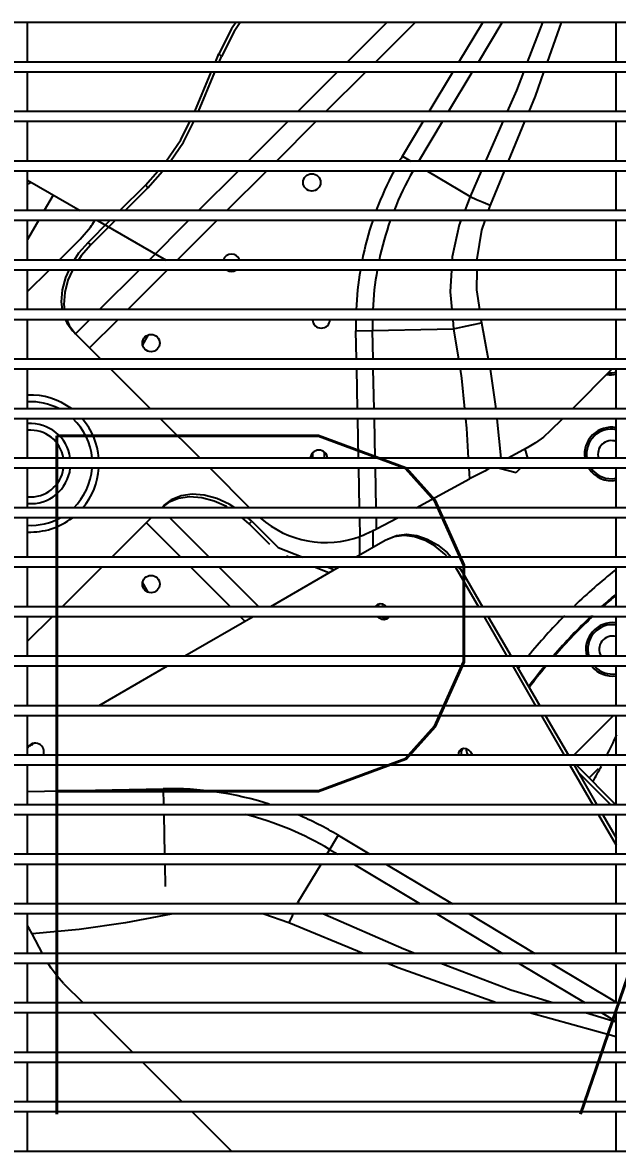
# Model space of a CAD drawing. Header units: metres. Extents: x -367 to 374, y -238 to 224.
# Drawn here: x 359.4593 to 359.6372, y 198.6976 to 199.0355 of the extents above; entities that cross this region are included whole.
import ezdxf
from ezdxf.enums import TextEntityAlignment as Align

# ---------------------------------------------------------------- set-up
doc = ezdxf.new("R2010")
doc.units = ezdxf.units.M
for name, color, linetype in [('ELE-ALIMENTADORES', 160, 'Continuous'), ('LA_BAU_BASES GERAIS_R00$0$ARQ-XREF-ATT', 8, 'Continuous'), ('LA_BAU_BASES GERAIS_R00$0$BASE', 253, 'Continuous'), ('LA_BAU_BASES GERAIS_R00$0$dutos', 31, 'Continuous')]:
    doc.layers.add(name, color=color, linetype=linetype)
doc.styles.add('LA_BAU_BASES GERAIS_R00$0$R60-125-RS', font='romans.shx', dxfattribs={"height": 0.19})
doc.styles.add('LA_BAU_BASES GERAIS_R00$0$R80-100-RS', font='romans.shx', dxfattribs={"height": 0.203})

# ---------------------------------------------------------------- blocks, each defined once
blk = doc.blocks.new('LA_BAU_BASES GERAIS_R00$0$A$C2E3D5B4E')
at = {"layer": 'LA_BAU_BASES GERAIS_R00$0$dutos', "color": 251}
for p, q in [((-6.868681703277502, 21.08546130551078), (-7.714615808807707, 21.08546130551078)), ((-7.289218694490273, 21.07364130551078), (-7.289218694490273, 21.08546130551078)), ((-7.193625084177484, 21.07364130551078), (-7.18180508417754, 21.08546130551078)), ((-7.185175084177899, 21.07364130551078), (-7.173355084177842, 21.08546130551078)), ((-7.160212375312085, 21.07364130551078), (-7.153110202795347, 21.08546130551078)), ((-7.154424252760009, 21.07364130551078), (-7.147322080243271, 21.08546130551078)), ((-7.135257566267683, 21.08546130551078), (-7.139779210562892, 21.07364130551078)), ((-7.129609778516397, 21.08546130551078), (-7.13382470886188, 21.07364130551078)), ((-7.11321869449057, 21.07364130551078), (-7.11321869449057, 21.08546130551078)), ((-7.233039509610194, 21.07364130551078), (-7.231998163741878, 21.07611949613514)), ((-7.231223163742584, 21.07534449613588), (-7.231998163741878, 21.07611949613514)), ((-6.868681703277502, 21.07364130551078), (-7.714615808807707, 21.07364130551078)), ((-7.231938851430186, 21.07364130551078), (-7.231223163742584, 21.07534449613588)), ((-6.868681703277502, 21.07064130551078), (-7.714615808807707, 21.07064130551078)), ((-7.289218694490273, 21.05882130551078), (-7.289218694490273, 21.07064130551078)), ((-7.239266934415355, 21.05882130551078), (-7.234300121918977, 21.07064130551078)), ((-7.238166276235347, 21.05882130551078), (-7.23319946373897, 21.07064130551078)), ((-7.20844508417747, 21.05882130551078), (-7.196625084177526, 21.07064130551078)), ((-7.199995084177885, 21.05882130551078), (-7.188175084177828, 21.07064130551078)), ((-7.169117129685446, 21.05882130551078), (-7.162014957168822, 21.07064130551078)), ((-7.163329007134621, 21.05882130551078), (-7.156226834617883, 21.07064130551078)), ((-7.11321869449057, 21.05882130551078), (-7.11321869449057, 21.07064130551078)), ((-6.868681703277502, 21.05882130551078), (-7.714615808807707, 21.05882130551078)), ((-6.868681703277502, 21.05582130551078), (-7.714615808807707, 21.05582130551078)), ((-7.289218694490273, 21.04400130551078), (-7.289218694490273, 21.05582130551078)), ((-7.223265084177456, 21.04400130551078), (-7.211445084177512, 21.05582130551078)), ((-7.214815084177872, 21.04400130551078), (-7.202995084177815, 21.05582130551078)), ((-7.177115992879294, 21.0455089616166), (-7.17091971154332, 21.05582130551078)), ((-7.172233761508096, 21.04400130551078), (-7.165131588991358, 21.05582130551078)), ((-7.147100689726585, 21.05582130551078), (-7.152259697861155, 21.04400130551078)), ((-7.14060410470438, 21.05582130551078), (-7.145479138620772, 21.04400130551078)), ((-7.11321869449057, 21.04400130551078), (-7.11321869449057, 21.05582130551078)), ((-7.177115992879294, 21.0455089616166), (-7.174606831756023, 21.04400130551078)), ((-6.868681703277502, 21.04400130551078), (-7.714615808807707, 21.04400130551078)), ((-6.868681703277502, 21.04100130551078), (-7.714615808807707, 21.04100130551078)), ((-7.289218694490273, 21.02918130551078), (-7.289218694490273, 21.04100130551078)), ((-7.254010605129452, 21.03680578455878), (-7.250303943439349, 21.04100130551078)), ((-7.253235605129134, 21.03603078455951), (-7.248844245914938, 21.04100130551078)), ((-7.238085084177442, 21.02918130551078), (-7.226265084177498, 21.04100130551078)), ((-7.229635084177858, 21.02918130551078), (-7.217815084177801, 21.04100130551078)), ((-7.16961399330944, 21.04100130551078), (-7.156902684977126, 21.03336358091733)), ((-7.153569090788437, 21.04100130551078), (-7.156902684977126, 21.03336358091733)), ((-7.146716456874174, 21.04100130551078), (-7.150929820867304, 21.03078558942605)), ((-7.11321869449057, 21.02918130551078), (-7.11321869449057, 21.04100130551078)), ((-7.289218694490273, 21.03825336550205), (-7.273505425655685, 21.02918130551078)), ((-7.261635084177442, 21.02918130551078), (-7.254010605129452, 21.03680578455878)), ((-7.260085084177831, 21.02918130551078), (-7.253235605129134, 21.03603078455951)), ((-7.253235605129134, 21.03603078455951), (-7.254010605129452, 21.03680578455878)), ((-7.281566149746254, 21.03383516673442), (-7.284253057776823, 21.02918130551078)), ((-7.156902684977126, 21.03336358091733), (-7.158508285983999, 21.02918130551078)), ((-6.868681703277502, 21.02918130551078), (-7.714615808807707, 21.02918130551078)), ((-7.150929820867304, 21.03078558942605), (-7.151472980817516, 21.02918130551078)), ((-6.868681703277502, 21.02618130551078), (-7.714615808807707, 21.02618130551078)), ((-7.289218694490273, 21.01436130551078), (-7.289218694490273, 21.02618130551078)), ((-7.285985108583986, 21.02618130551078), (-7.289218694490273, 21.02058057043151)), ((-7.271140089244, 21.01967630044424), (-7.264635084177485, 21.02618130551078)), ((-7.270365089243683, 21.01890130044496), (-7.263085084177874, 21.02618130551078)), ((-7.268309273232717, 21.02618130551078), (-7.247836432687336, 21.01436130551078)), ((-7.252905084177542, 21.01436130551078), (-7.241085084177485, 21.02618130551078)), ((-7.244455084177844, 21.01436130551078), (-7.2326350841779, 21.02618130551078)), ((-7.11321869449057, 21.01436130551078), (-7.11321869449057, 21.02618130551078)), ((-7.27352486555526, 21.02064686319333), (-7.270458540817913, 21.02423888693733)), ((-7.279810423236768, 21.01436130551078), (-7.27352486555526, 21.02064686319333)), ((-7.270365089243683, 21.01890130044496), (-7.271140089244, 21.01967630044424)), ((-6.868681703277502, 21.01436130551078), (-7.714615808807707, 21.01436130551078)), ((-6.868681703277502, 21.01136130551078), (-7.714615808807707, 21.01136130551078)), ((-7.289218694490273, 20.99954130551078), (-7.289218694490273, 21.01136130551078)), ((-7.289218694490273, 21.00495303425733), (-7.28281042323681, 21.01136130551078)), ((-7.267725084177528, 20.99954130551078), (-7.255905084177471, 21.01136130551078)), ((-7.25927508417783, 20.99954130551078), (-7.247455084177886, 21.01136130551078)), ((-7.11321869449057, 20.99954130551078), (-7.11321869449057, 21.01136130551078)), ((-6.868681703277502, 20.99954130551078), (-7.714615808807707, 20.99954130551078)), ((-6.868681703277502, 20.99654130551078), (-7.714615808807707, 20.99654130551078)), ((-7.289218694490273, 20.98472130551078), (-7.289218694490273, 20.99654130551078)), ((-7.277468370781889, 20.99654130551078), (-7.276768521084819, 20.99478985568788)), ((-7.276768521084819, 20.99478985568788), (-7.274921438430169, 20.99234495125805)), ((-7.274921438430169, 20.99234495125805), (-7.270725084177457, 20.99654130551078)), ((-7.270696438429809, 20.98811995125878), (-7.262275084177872, 20.99654130551078)), ((-7.162075444413517, 20.99654130551078), (-7.161824934467631, 20.99377812981987)), ((-7.153652939340759, 20.99654130551078), (-7.153517325665121, 20.9955991210326)), ((-7.153517325665121, 20.9955991210326), (-7.151445120122958, 20.98472130551078)), ((-7.11321869449057, 20.98472130551078), (-7.11321869449057, 20.99654130551078)), ((-7.274921438430169, 20.99234495125805), (-7.267297792682939, 20.98472130551078)), ((-7.253136562266263, 20.99196395831623), (-7.254836867001472, 20.98901894412605)), ((-7.191042954542922, 20.99316552629188), (-7.161824934467631, 20.99377812981987)), ((-7.190865907657894, 20.98472130551078), (-7.191042954542922, 20.99316552629188)), ((-7.185903427881499, 20.98472130551078), (-7.186082655312816, 20.99326952706933)), ((-7.161824934467631, 20.99377812981987), (-7.16038121382735, 20.98472130551078)), ((-6.868681703277502, 20.98472130551078), (-7.714615808807707, 20.98472130551078)), ((-6.868681703277502, 20.98172130551078), (-7.714615808807707, 20.98172130551078)), ((-7.289218694490273, 20.96990130551078), (-7.289218694490273, 20.98172130551078)), ((-7.264297792682896, 20.98172130551078), (-7.252477792682953, 20.96990130551078)), ((-7.190555182144067, 20.96990130551078), (-7.190803007756358, 20.98172130551078)), ((-7.185592702367671, 20.96990130551078), (-7.185840527980076, 20.98172130551078)), ((-7.150883094799269, 20.98172130551078), (-7.149225579003996, 20.96990130551078)), ((-7.126280524505091, 20.96990130551078), (-7.114460524505148, 20.98172130551078)), ((-7.11321869449057, 20.96990130551078), (-7.11321869449057, 20.98172130551078)), ((-6.868681703277502, 20.96990130551078), (-7.714615808807707, 20.96990130551078)), ((-6.868681703277502, 20.96690130551078), (-7.714615808807707, 20.96690130551078)), ((-7.289218694490273, 20.95508130551078), (-7.289218694490273, 20.96690130551078)), ((-7.24947779268291, 20.96690130551078), (-7.237657792682967, 20.95508130551078)), ((-7.190244456631262, 20.95508130551078), (-7.190492282242531, 20.96690130551078)), ((-7.185281976854981, 20.95508130551078), (-7.185529802466249, 20.96690130551078)), ((-7.148855230553181, 20.96690130551078), (-7.147726108524807, 20.95508130551078)), ((-7.132810616098595, 20.96337121391733), (-7.129280524505134, 20.96690130551078)), ((-7.11321869449057, 20.95508130551078), (-7.11321869449057, 20.96690130551078)), ((-7.139800824842951, 20.95817028435442), (-7.145537499839634, 20.95508130551078)), ((-7.139621227081875, 20.95508130551078), (-7.140368209602229, 20.95786476948387)), ((-6.868681703277502, 20.95508130551078), (-7.714615808807707, 20.95508130551078)), ((-6.868681703277502, 20.95208130551078), (-7.714615808807707, 20.95208130551078)), ((-7.289218694490273, 20.94026130551078), (-7.289218694490273, 20.95208130551078)), ((-7.234657792682924, 20.95208130551078), (-7.222837792682981, 20.94026130551078)), ((-7.189933731117549, 20.94026130551078), (-7.19018155672984, 20.95208130551078)), ((-7.184971251341153, 20.94026130551078), (-7.185219076952421, 20.95208130551078)), ((-7.157263859518594, 20.95208130551078), (-7.157086811522959, 20.94886244537296)), ((-7.151039561608059, 20.95208130551078), (-7.152502602932373, 20.95123458217915)), ((-7.148075141233903, 20.95208130551078), (-7.143154408040459, 20.95076279902533)), ((-7.143154408040459, 20.95076279902533), (-7.141835901554941, 20.95208130551078)), ((-7.11321869449057, 20.94026130551078), (-7.11321869449057, 20.95208130551078)), ((-7.173060356982205, 20.94026130551078), (-7.157086811522959, 20.94886244537296)), ((-7.247055971252394, 20.94186613210532), (-7.249180211680027, 20.94026130551078)), ((-6.868681703277502, 20.94026130551078), (-7.714615808807707, 20.94026130551078)), ((-6.868681703277502, 20.93726130551078), (-7.714615808807707, 20.93726130551078)), ((-7.289218694490273, 20.92544130551078), (-7.289218694490273, 20.93726130551078)), ((-7.252258619621102, 20.93726130551078), (-7.264078619621159, 20.92544130551078)), ((-7.246743131742278, 20.93726130551078), (-7.234923131742221, 20.92544130551078)), ((-7.222944526495326, 20.93546270026424), (-7.225012409193482, 20.93726130551078)), ((-7.222169526496032, 20.9362377002646), (-7.223346380384442, 20.93726130551078)), ((-7.189752863012359, 20.93163483227842), (-7.189870831216012, 20.93726130551078)), ((-7.184838281797852, 20.93391934599442), (-7.184908351439731, 20.93726130551078)), ((-7.184838281797852, 20.93391934599442), (-7.178631785553534, 20.93726130551078)), ((-7.11321869449057, 20.92544130551078), (-7.11321869449057, 20.93726130551078)), ((-7.253725875681539, 20.93579404945041), (-7.243373131741805, 20.92544130551078)), ((-7.222944526495326, 20.93546270026424), (-7.222169526496032, 20.9362377002646)), ((-7.222944526495326, 20.93546270026424), (-7.216874846283986, 20.92939302005296)), ((-7.222169526496032, 20.9362377002646), (-7.214310213101157, 20.92837838686969)), ((-7.189874107960009, 20.92604482211078), (-7.189874107960009, 20.93163483227842)), ((-7.185849107959257, 20.9283686569446), (-7.185849107959257, 20.93342094258278)), ((-7.179608768460753, 20.93152365987551), (-7.182291665735647, 20.93042254717042)), ((-7.214310213101157, 20.92837838686969), (-7.206886312088386, 20.92544130551078)), ((-7.182291665735647, 20.93042254717042), (-7.190919429373821, 20.92544130551078)), ((-6.868681703277502, 20.92544130551078), (-7.714615808807707, 20.92544130551078)), ((-7.21180764031385, 20.92587581408242), (-7.210709356597818, 20.92544130551078)), ((-6.868681703277502, 20.92244130551078), (-7.714615808807707, 20.92244130551078)), ((-7.289218694490273, 20.91062130551078), (-7.289218694490273, 20.92244130551078)), ((-7.267078619621088, 20.92244130551078), (-7.278898619621145, 20.91062130551078)), ((-7.240373131741876, 20.92244130551078), (-7.228553131741819, 20.91062130551078)), ((-7.231923131742178, 20.92244130551078), (-7.220103131742235, 20.91062130551078)), ((-7.196115581796789, 20.92244130551078), (-7.21658842234217, 20.91062130551078)), ((-7.203126419554565, 20.92244130551078), (-7.198966284242942, 20.92079545168642)), ((-7.199303375043996, 20.92244130551078), (-7.197411782097447, 20.92169294391878)), ((-7.161245670397875, 20.92244130551078), (-7.154421390215703, 20.91062130551078)), ((-7.160158727771659, 20.92244130551078), (-7.159027352935368, 20.92076019548133)), ((-7.159027352149906, 20.92076019412097), (-7.153173662081144, 20.91062130551078)), ((-7.11321869449057, 20.91062130551078), (-7.11321869449057, 20.92244130551078)), ((-7.253126065011998, 20.91497666691442), (-7.254835699327259, 20.91793784041042)), ((-6.868681703277502, 20.91062130551078), (-7.714615808807707, 20.91062130551078)), ((-6.868681703277502, 20.90762130551078), (-7.714615808807707, 20.90762130551078)), ((-7.289218694490273, 20.89580130551078), (-7.289218694490273, 20.90762130551078)), ((-7.281898619621074, 20.90762130551078), (-7.289218694490273, 20.90030123064169)), ((-7.221784574765138, 20.90762130551078), (-7.242257415310632, 20.89580130551078)), ((-7.22555313174189, 20.90762130551078), (-7.224173744153177, 20.90624191792205)), ((-7.181380833152389, 20.90734156444096), (-7.181879841587715, 20.90687348286169)), ((-7.181265303645546, 20.90762130551078), (-7.181380833152389, 20.90734156444096)), ((-7.152689339408425, 20.90762130551078), (-7.145865059226253, 20.89580130551078)), ((-7.151441611273867, 20.90762130551078), (-7.144617331091695, 20.89580130551078)), ((-7.11321869449057, 20.89580130551078), (-7.11321869449057, 20.90762130551078)), ((-6.868681703277502, 20.89580130551078), (-7.714615808807707, 20.89580130551078)), ((-6.868681703277502, 20.89280130551078), (-7.714615808807707, 20.89280130551078)), ((-7.289218694490273, 20.88098130551078), (-7.289218694490273, 20.89280130551078)), ((-7.24745356773235, 20.89280130551078), (-7.267926408277845, 20.88098130551078)), ((-7.144133008418976, 20.89280130551078), (-7.137308728236803, 20.88098130551078)), ((-7.142885280284418, 20.89280130551078), (-7.136061000102245, 20.88098130551078)), ((-7.11321869449057, 20.88098130551078), (-7.11321869449057, 20.89280130551078)), ((-6.868681703277502, 20.88098130551078), (-7.714615808807707, 20.88098130551078)), ((-6.868681703277502, 20.87798130551078), (-7.714615808807707, 20.87798130551078)), ((-7.289218694490273, 20.86616130551078), (-7.289218694490273, 20.87798130551078)), ((-7.135576677429526, 20.87798130551078), (-7.128752397247354, 20.86616130551078)), ((-7.134328949294968, 20.87798130551078), (-7.127504669112795, 20.86616130551078)), ((-7.125868789776746, 20.86616130551078), (-7.114048789776803, 20.87798130551078)), ((-7.11321869449057, 20.86616130551078), (-7.11321869449057, 20.87798130551078)), ((-7.287403580217529, 20.86973615504896), (-7.288931902157174, 20.86885377796533)), ((-6.868681703277502, 20.86616130551078), (-7.714615808807707, 20.86616130551078)), ((-6.868681703277502, 20.86316130551078), (-7.714615808807707, 20.86316130551078)), ((-7.289218694490273, 20.85134130551078), (-7.289218694490273, 20.86316130551078)), ((-7.127020346440077, 20.86316130551078), (-7.120196066257904, 20.85134130551078)), ((-7.125772618305518, 20.86316130551078), (-7.118948338124369, 20.85134130551078)), ((-7.125093131742233, 20.86316130551078), (-7.113273131742176, 20.85134130551078)), ((-7.11321869449057, 20.85134130551078), (-7.11321869449057, 20.86316130551078)), ((-7.12458347483755, 20.86110164860641), (-7.1148231317419, 20.85134130551078)), ((-7.121324106510201, 20.85939228027878), (-7.118509147036093, 20.86220723975296)), ((-7.289218694490273, 20.85529061190388), (-7.248680300648402, 20.85614056556351)), ((-7.248680300648402, 20.85614056556351), (-7.24857967631965, 20.85134130551078)), ((-6.868681703277502, 20.85134130551078), (-7.714615808807707, 20.85134130551078)), ((-6.868681703277502, 20.84834130551078), (-7.714615808807707, 20.84834130551078)), ((-7.289218694490273, 20.83652130551078), (-7.289218694490273, 20.84834130551078)), ((-7.248516776418228, 20.84834130551078), (-7.248268950805823, 20.83652130551078)), ((-7.118464015450627, 20.84834130551078), (-7.11321869449057, 20.8392561431046)), ((-7.117216287316069, 20.84834130551078), (-7.11321869449057, 20.84141727162824)), ((-7.11321869449057, 20.83652130551078), (-7.11321869449057, 20.84834130551078)), ((-7.196336865323701, 20.84221360389987), (-7.199757143257898, 20.83652130551078)), ((-7.196336865323701, 20.84221360389987), (-7.186863289907706, 20.83652130551078)), ((-6.868681703277502, 20.83652130551078), (-7.714615808807707, 20.83652130551078)), ((-7.198892169761166, 20.83796086315369), (-7.196496343511626, 20.83652130551078)), ((-6.868681703277502, 20.83352130551078), (-7.714615808807707, 20.83352130551078)), ((-7.289218694490273, 20.82170130551078), (-7.289218694490273, 20.83352130551078)), ((-7.2482060509044, 20.83352130551078), (-7.248067697119268, 20.82692254548824)), ((-7.201559725114635, 20.83352130551078), (-7.208482246022982, 20.82200029599769)), ((-7.19150350506402, 20.83352130551078), (-7.171831721582976, 20.82170130551078)), ((-7.181870451461123, 20.83352130551078), (-7.162198667978942, 20.82170130551078)), ((-7.11321869449057, 20.82170130551078), (-7.11321869449057, 20.83352130551078)), ((-6.868681703277502, 20.82170130551078), (-7.714615808807707, 20.82170130551078)), ((-7.20848224785459, 20.8220002929486), (-7.20860824773456, 20.82170130551078)), ((-7.207797217533539, 20.82170130551078), (-7.208482246022982, 20.82200029599769)), ((-6.868681703277502, 20.81870130551078), (-7.714615808807707, 20.81870130551078)), ((-7.289218694490273, 20.80688130551078), (-7.289218694490273, 20.81870130551078)), ((-7.188884553073876, 20.80688130551078), (-7.211060237514175, 20.81602743188787)), ((-7.166838883136393, 20.81870130551078), (-7.147167099654212, 20.80688130551078)), ((-7.157205829532359, 20.81870130551078), (-7.137534046051314, 20.80688130551078)), ((-7.11321869449057, 20.80688130551078), (-7.11321869449057, 20.81870130551078)), ((-7.284743241625847, 20.80688130551078), (-7.287885350612441, 20.81271665077042)), ((-6.868681703277502, 20.80688130551078), (-7.714615808807707, 20.80688130551078)), ((-6.868681703277502, 20.80388130551078), (-7.714615808807707, 20.80388130551078)), ((-7.289218694490273, 20.79206130551078), (-7.289218694490273, 20.80388130551078)), ((-7.142174261207629, 20.80388130551078), (-7.122502477726584, 20.79206130551078)), ((-7.132541207603708, 20.80388130551078), (-7.11321869449057, 20.79227116832023)), ((-7.11321869449057, 20.79206130551078), (-7.11321869449057, 20.80388130551078)), ((-7.278474613022922, 20.79790822711914), (-7.272627691414641, 20.79206130551078)), ((-6.868681703277502, 20.79206130551078), (-7.714615808807707, 20.79206130551078)), ((-6.868681703277502, 20.78906130551078), (-7.714615808807707, 20.78906130551078)), ((-7.289218694490273, 20.77724130551078), (-7.289218694490273, 20.78906130551078)), ((-7.269627691414598, 20.78906130551078), (-7.257807691414541, 20.77724130551078)), ((-7.11321869449057, 20.78189009637769), (-7.139104645724387, 20.78906130551078)), ((-7.11321869449057, 20.78626048152933), (-7.12237782396619, 20.78906130551078)), ((-7.117509639278978, 20.78906130551078), (-7.11321869449057, 20.78648304576824)), ((-7.11321869449057, 20.77724130551078), (-7.11321869449057, 20.78906130551078)), ((-6.868681703277502, 20.77724130551078), (-7.714615808807707, 20.77724130551078)), ((-6.868681703277502, 20.77424130551078), (-7.714615808807707, 20.77424130551078)), ((-7.289218694490273, 20.76242130551078), (-7.289218694490273, 20.77424130551078)), ((-7.254807691414612, 20.77424130551078), (-7.242987691414555, 20.76242130551078)), ((-7.11321869449057, 20.76242130551078), (-7.11321869449057, 20.77424130551078)), ((-6.868681703277502, 20.76242130551078), (-7.714615808807707, 20.76242130551078)), ((-6.868681703277502, 20.75942130551078), (-7.714615808807707, 20.75942130551078)), ((-7.289218694490273, 20.74760130551078), (-7.289218694490273, 20.75942130551078)), ((-7.239987691414626, 20.75942130551078), (-7.228167691414569, 20.74760130551078)), ((-7.11321869449057, 20.74760130551078), (-7.11321869449057, 20.75942130551078)), ((-6.868681703277502, 20.74760130551078), (-7.714615808807707, 20.74760130551078))]:
    blk.add_line(p, q, dxfattribs=at)
for points in [[(-7.226949693842926, 21.08546130551078), (-7.228254412770184, 21.08354660795842), (-7.231998163741878, 21.07611949613514)], [(-7.225646591027726, 21.08546130551078), (-7.227479412769867, 21.08277160795806), (-7.231223163742584, 21.07534449613588)], [(-7.140926836018593, 21.07064130551078), (-7.143016440541828, 21.0651788843526), (-7.145791296799302, 21.05882130551078)], [(-7.134894488136752, 21.07064130551078), (-7.137466058095356, 21.06342980866314), (-7.139366786450978, 21.05882130551078)], [(-7.247790157990607, 21.04400130551078), (-7.243426051477854, 21.05040570717224), (-7.240696235092059, 21.05582130551078)], [(-7.246487055175294, 21.04400130551078), (-7.242651051477537, 21.04963070717187), (-7.239530584315276, 21.05582130551078)], [(-7.156902681928045, 21.03336357908569), (-7.154990909300409, 21.0325579160646), (-7.152991050112064, 21.03169474239224), (-7.150929820794204, 21.03078558935187)], [(-7.159660004261127, 21.02618130551078), (-7.160142103224757, 21.02492553235914), (-7.162204647226531, 21.01535284296387), (-7.162263758038534, 21.01436130551078)], [(-7.152488686224729, 21.02618130551078), (-7.153468601070244, 21.02328701695696), (-7.154873083162556, 21.01475854763951), (-7.154875579268378, 21.01436130551078)], [(-7.271140089244, 21.01967630044424), (-7.273963620500353, 21.01643004535696), (-7.275301619899324, 21.01436130551078)], [(-7.270365089243683, 21.01890130044496), (-7.273188620500036, 21.0156550453566), (-7.274025372950973, 21.01436130551078)], [(-7.276944123859266, 21.01136130551078), (-7.277928899521839, 21.00917982163806), (-7.278918263837113, 21.00545447503806), (-7.279185993433885, 21.00185294138133), (-7.278864656024439, 20.99954130551078)], [(-7.275819269730164, 21.01136130551078), (-7.277153899521522, 21.00840482163769), (-7.278143263836796, 21.00467947503769), (-7.278410993433454, 21.00107794138096), (-7.278197387737805, 20.99954130551078)], [(-7.162442603965815, 21.01136130551078), (-7.162829958065117, 21.00486374466169), (-7.162347424889163, 20.99954130551078)], [(-7.154894430037871, 21.01136130551078), (-7.154931726572386, 21.00542575963805), (-7.154084745464388, 20.99954130551078)], [(-7.277933693902582, 20.99654130551078), (-7.277543521085136, 20.99556485568824), (-7.2756964384306, 20.99311995125841)], [(-7.161824934467631, 20.99377812981987), (-7.159196730357507, 20.99439878909732), (-7.156406919030246, 20.99501030344096), (-7.153517325673874, 20.99559912104242)], [(-7.159902993009496, 20.98172130551078), (-7.159477940778174, 20.9790548454846), (-7.158528017976778, 20.96990130551078)], [(-7.158216688326206, 20.96690130551078), (-7.157923742503272, 20.96407845370424), (-7.157428869479645, 20.95508130551078)], [(-7.132810616098595, 20.96337121391733), (-7.134970321964374, 20.96141192901114), (-7.137303736446256, 20.95967580826096), (-7.139800824842951, 20.95817028435442)], [(-7.152502602932373, 20.95123458217915), (-7.154086552254171, 20.95043384121878), (-7.155622865357145, 20.94963944663078), (-7.157086811522959, 20.94886244537296)], [(-7.227271268875256, 20.94026130551078), (-7.228960008739364, 20.94135353222351), (-7.232666005302235, 20.94302651054242), (-7.236391351902171, 20.94401587485769), (-7.239992885558991, 20.94428360445442), (-7.243332201353155, 20.94381941063406), (-7.246280971252077, 20.94264113210569), (-7.248725875681885, 20.94079404945115)], [(-7.229244530535993, 20.94026130551078), (-7.229735008739681, 20.94057853222424), (-7.233441005302552, 20.94225151054206), (-7.237166351902601, 20.94324087485733), (-7.240767885559308, 20.94350860445405), (-7.244107201353472, 20.94304441063369), (-7.247055971252394, 20.94186613210532)], [(-7.184838281797852, 20.93391934599442), (-7.185150392296009, 20.93375293503987), (-7.185468383480384, 20.93358667520787), (-7.185791593848762, 20.93342094258278)], [(-7.187208750292029, 20.9327327532606), (-7.188047553973888, 20.93232836272533), (-7.188897625804088, 20.9319631469886), (-7.189752863012359, 20.93163483227842)], [(-7.185791593848762, 20.93342094258278), (-7.186273095139313, 20.93318413829623), (-7.186748304677167, 20.93296025141951), (-7.187208750292029, 20.9327327532606)], [(-7.181581397569857, 20.93083262068642), (-7.178905236191667, 20.93193231238424), (-7.175912980061184, 20.93231385317296), (-7.17278294881055, 20.93194633017988), (-7.169687447953834, 20.93088532641988), (-7.166660024085445, 20.92916839785769), (-7.163759676009477, 20.92680946401115), (-7.162523730762246, 20.92544130551078)], [(-7.163611413432818, 20.92544130551078), (-7.164431271915987, 20.92635374307551), (-7.167335464506209, 20.92872798599733), (-7.170368919532052, 20.93045774355878), (-7.173471239478204, 20.9315284366566), (-7.176608716736382, 20.93190249115696), (-7.179608768460753, 20.93152365987551)], [(-7.159027352149906, 20.92076019412097), (-7.159746216465464, 20.9217724715046), (-7.160437684897829, 20.92244130551078)], [(-7.185098708154214, 20.91062130551078), (-7.184979446887269, 20.91090850168424), (-7.18447984158729, 20.91137681496169)], [(-7.184080331604719, 20.91149706132497), (-7.184273310767708, 20.91131620029442), (-7.184559343665455, 20.91062775694751)], [(-7.18447984158729, 20.91137681496169), (-7.183820567532734, 20.91157524631696), (-7.183079169410917, 20.91147429211151), (-7.18235866382588, 20.91109045162315), (-7.181887665033514, 20.91062130551078)], [(-7.183014237775296, 20.91143970058096), (-7.18304105456582, 20.91096993909878), (-7.182970020888774, 20.91062130551078)], [(-7.181879841587715, 20.90687348286169), (-7.18253952117027, 20.90667465223915), (-7.183282503660735, 20.90677430344532), (-7.184005171522585, 20.90715674171079), (-7.184473322115991, 20.90762130551078)], [(-7.183356871188721, 20.90762130551078), (-7.183299332959336, 20.90756421911733), (-7.182576527681135, 20.90718186719624)], [(-7.182576527681135, 20.90718186719624), (-7.181833377059661, 20.90708233399805), (-7.181573738386533, 20.90716061482096)], [(-7.160295487309895, 20.86616130551078), (-7.160265293772795, 20.86691887614169), (-7.15997944688695, 20.86760723149478), (-7.159479841586972, 20.86807554477224)], [(-7.159559343665137, 20.86732648675805), (-7.15959213390181, 20.86650730218496), (-7.159501784753161, 20.86616130551078)], [(-7.1590803316044, 20.86819579113551), (-7.159273310768413, 20.86801493010496), (-7.159559343665137, 20.86732648675805)], [(-7.159479841586972, 20.86807554477224), (-7.158820567533439, 20.8682739761286), (-7.158079169410598, 20.86817302192205), (-7.157358663825448, 20.86778918143369), (-7.156737714424025, 20.86717067454497), (-7.156288938349803, 20.86639099927587), (-7.15622847792406, 20.86616130551078)], [(-7.158014237776001, 20.86813843039151), (-7.158041054566638, 20.86766866890932), (-7.157888480282963, 20.86691983368387), (-7.157559058769152, 20.86618228785006), (-7.157543852061508, 20.86616130551078)], [(-7.246246705906628, 20.8186149366846), (-7.259936140736386, 20.81600712239951), (-7.273818412958917, 20.81406041465951), (-7.287885350612441, 20.81271665077042)], [(-7.211060237514175, 20.81602743188787), (-7.218558809983278, 20.81856621209078), (-7.219379140903357, 20.81870130551078)], [(-7.209886656681533, 20.81870130551078), (-7.210151084547988, 20.8180886611326), (-7.211060237588413, 20.81602743181478)], [(-7.173444429408733, 20.80688130551078), (-7.176666942587644, 20.80811405156242), (-7.200923803287992, 20.81870130551078)], [(-7.287885350372449, 20.81271665101042), (-7.288775237302616, 20.81435892180387), (-7.289218694490273, 20.81515877977587)], [(-7.278474613022922, 20.79790822711914), (-7.280433897929129, 20.80006793298497), (-7.282170018678244, 20.80240134746678), (-7.283062302755638, 20.80388130551078)], [(-7.148964063526591, 20.79206130551078), (-7.178416018277176, 20.80256366911588), (-7.181610757525846, 20.80388130551078)], [(-7.132188289959004, 20.79206130551078), (-7.144725741768752, 20.79589520651624), (-7.165602149545862, 20.80388130551078)]]:
    blk.add_lwpolyline(points, dxfattribs=at)
for centre in [(-7.204228400998545, 21.03761742594169), (-7.252311662119268, 20.98953416482096), (-7.252311662119268, 20.91740927313987)]:
    blk.add_circle(centre, 0.002599999999636362, dxfattribs=at)
for centre, radius, start, end in [((-7.093408767796063, 20.99521258653551), 0.0976556499294545, 149.0000000014226, 149.9924284205152), ((-7.093408767796063, 20.99521258653551), 0.0976556499294545, 151.9666230829674, 159.5891662148171), ((-7.093408767796063, 20.99521258653551), 0.0926942589872727, 150.3472999701249, 158.4642752818608), ((-7.289788321522565, 21.03973874628496), 0.002599999999636362, 282.7350467734852, 307.1985396712827), ((-7.294738068990227, 21.04186006662824), 0.02999999999999999, 324.029249018615, 328.3699787553169), ((-7.093408767796063, 20.99521258653551), 0.0976556499294545, 161.4568842194711, 168.6701526283873), ((-7.093408767796063, 20.99521258653551), 0.0926942589872727, 160.4254977302931, 168.0567301395554), ((-7.228270031558964, 21.01357579538133), 0.002599999999636362, 17.71632146232728, 162.1574391611697), ((-7.228270031558964, 21.01357579538133), 0.002599999999636362, 239.3995204696909, 300.3779447125295), ((-7.093408767796063, 20.99521258653551), 0.0976556499294545, 170.4689616501264, 177.4579754304021), ((-7.093408767796063, 20.99521258653551), 0.0926942589872727, 169.9498565777688, 177.3314831457705), ((-7.201399973874231, 20.99660523263297), 0.002599999999636362, 181.4278524608917, 358.578345474582), ((-7.093408767796063, 20.99521258653551), 0.0976556499294545, 179.2192310639153, 181.2011236455066), ((-7.093408767796063, 20.99521258653551), 0.0926942589872727, 179.185956000727, 181.2011236455066), ((-7.114840264940426, 20.98804856544824), 0.00799999999963636, 261.3842074745998, 281.718233788843), ((-7.114840264940426, 20.98804856544824), 0.007399999975636362, 264.9709238107609, 282.6834741929145), ((-7.288374107959271, 20.95347171897988), 0.01849999999963636, 62.89210677256591, 92.63289237981012), ((-7.288374107959271, 20.95347171897988), 0.02050000000036363, 53.33490526368244, 92.36730319641293), ((-7.288374107959271, 20.95347171897988), 0.012, 7.729349624495128, 94.05982207408599), ((-7.288374107959271, 20.95347171897988), 0.01849999999963636, 4.996890767876569, 46.68655208138472), ((-7.288374107959271, 20.95347171897988), 0.02050000000036363, 4.511532213468773, 41.03400175614215), ((-7.114647787484387, 20.95634048739333), 0.00799999999963636, 79.69218280774066, 189.0668270140486), ((-7.288374107959271, 20.95347171897988), 0.01000000000036363, 9.296611508743323, 94.8644207287186), ((-7.114647787484387, 20.95634048739333), 0.007399999975636362, 78.84501552880063, 189.8131614861716), ((-7.20210708065531, 20.95488593254314), 0.002599999999636362, 4.375813437353179, 175.6817821311342), ((-7.114647787484387, 20.95634048739333), 0.004000000000363635, 69.03806415689331, 198.3877245182668), ((-7.288374107959271, 20.95347171897988), 0.08419999999963633, 1.106024857356334, 1.814936601675639), ((-7.288374107959271, 20.95347171897988), 0.08449999999963634, 1.09282243524089, 2.201967835185109), ((-7.288374107959271, 20.95347171897988), 0.0880000000003636, 1.05027548816498, 2.285790332169471), ((-7.288374107959271, 20.95347171897988), 0.012, 265.940177925914, 353.3312733316884), ((-7.288374107959271, 20.95347171897988), 0.01000000000036363, 265.136269135002, 351.9973583457567), ((-7.288374107959271, 20.95347171897988), 0.01849999999963636, 314.3100600842989, 355.6877757860889), ((-7.288374107959271, 20.95347171897988), 0.02050000000036363, 319.7813419738076, 356.1027909722657), ((-7.114647787484387, 20.95634048739333), 0.00799999999963636, 212.1909428578744, 280.3078476338453), ((-7.114647787484387, 20.95634048739333), 0.007399999975636362, 215.2257407911088, 281.154943155268), ((-7.288374107959271, 20.95347171897988), 0.01849999999963636, 267.3671076201899, 298.5865958933926), ((-7.288374107959271, 20.95347171897988), 0.02050000000036363, 267.6326968035871, 307.7262232635441), ((-7.199985760310938, 20.95983568001078), 0.02999999999999999, 229.0206070137181, 289.943697526997), ((-7.005113767631656, 20.78609800179878), 0.1735000000003636, 128.6547177697763, 134.0231061594029), ((-7.005113767631656, 20.78609800179878), 0.1678000000003635, 130.1638703792463, 132.0258306329239), ((-7.005113767631656, 20.78609800179878), 0.1675000000003636, 130.246522563959, 131.9189373070942), ((-7.005113767631656, 20.78609800179878), 0.1735000000003636, 135.3986441196383, 140.7539510202633), ((-7.005113767631656, 20.78609800179878), 0.1678000000003635, 133.4656618113246, 139.144822857448), ((-7.005113767631656, 20.78609800179878), 0.1675000000003636, 133.3610967453485, 139.0507128820202), ((-7.114290264939996, 20.89785856544896), 0.00799999999963636, 82.29920651216908, 194.9166288622165), ((-7.114290264939996, 20.89785856544896), 0.007399999975636362, 81.67255491862075, 196.1428317528747), ((-7.114290264939996, 20.89785856544896), 0.004000000000363635, 74.40110600692262, 210.9988750989906), ((-7.005113767631656, 20.78609800179878), 0.1735000000003636, 141.9738138860139, 142.3947740738808), ((-7.005113767631656, 20.78609800179878), 0.1678000000003635, 140.4668502598802, 143.2129000629445), ((-7.005113767631656, 20.78609800179878), 0.1675000000003636, 140.3860999895698, 143.2571200856081), ((-7.114290264939996, 20.89785856544896), 0.00799999999963636, 219.2803008120694, 277.7008100848177), ((-7.114290264939996, 20.89785856544896), 0.007399999975636362, 223.2252949996902, 278.3274312303965), ((-7.286959894397114, 20.86720469167587), 0.002599999999636362, 335.9561068587906, 151.7313040252143), ((-7.290611607959704, 20.95347171897988), 0.1952500000003635, 333.3720477570975, 335.4412942852085), ((-7.288374107959271, 20.95347171897988), 0.08449999999963634, 269.8605777244664, 270.0346051144709), ((-7.288374107959271, 20.95347171897988), 0.08419999999963633, 270.2000811389777, 270.3916089359786), ((-7.290611607959704, 20.95347171897988), 0.1952500000003635, 330.8376179751765, 332.3797690266024), ((-7.246633240404776, 20.75850637881551), 0.0976556499294545, 72.31886716464106, 91.2011236424073), ((-7.246633240404776, 20.75850637881551), 0.0926942589872727, 58.99999999939801, 75.94621178229961), ((-7.246633240404776, 20.75850637881551), 0.0976556499294545, 58.99999999939801, 66.92380740008977)]:
    blk.add_arc(centre, radius, start, end, dxfattribs=at)
blk = doc.blocks.new('LA_BAU_BASES GERAIS_R00')
at = {"layer": 'LA_BAU_BASES GERAIS_R00$0$ARQ-XREF-ATT'}
blk.add_blockref('LA_BAU_BASES GERAIS_R00$0$A$C2E3D5B4E', (366.75, 177.95), dxfattribs=at)
at = {"layer": 'LA_BAU_BASES GERAIS_R00$0$BASE', "insert": (359.4346853944448, 198.9117720657329), "char_height": 0.203, "width": 3.284392958714989, "attachment_point": 1, "style": 'LA_BAU_BASES GERAIS_R00$0$R80-100-RS'}
blk.add_mtext('PÁTIO DESCOBERTO', dxfattribs=at)
at = {"layer": 'LA_BAU_BASES GERAIS_R00$0$BASE', "style": 'LA_BAU_BASES GERAIS_R00$0$R60-125-RS'}
for p in [(242.7815727361595, 218.919159373358), (358.6365727361596, 192.964159373358)]:
    blk.add_attdef('S', text='', height=0.19, rotation=90, dxfattribs=at).set_placement(p, align=Align.MIDDLE_CENTER)
at = {"layer": 'LA_BAU_BASES GERAIS_R00$0$BASE', "style": 'LA_BAU_BASES GERAIS_R00$0$R80-100-RS'}
blk.add_attdef('ACESSO', text='', height=0.203, dxfattribs=at).set_placement((365.922255870473, 191.9868442639211), align=Align.TOP_CENTER)
at = {"layer": 'LA_BAU_BASES GERAIS_R00$0$BASE', "style": 'LA_BAU_BASES GERAIS_R00$0$R60-125-RS'}
blk.add_attdef('S', text='', height=0.19, dxfattribs=at).set_placement((266.114159373358, 180.9134272638404), align=Align.MIDDLE_CENTER)

msp = doc.modelspace()

# ---------------------------------------------------------------- block references
at = {"layer": 'ELE-ALIMENTADORES', "color": 2}
msp.add_blockref('LA_BAU_BASES GERAIS_R00', (0, 0), dxfattribs=at)

doc.saveas('drawing.dxf')
